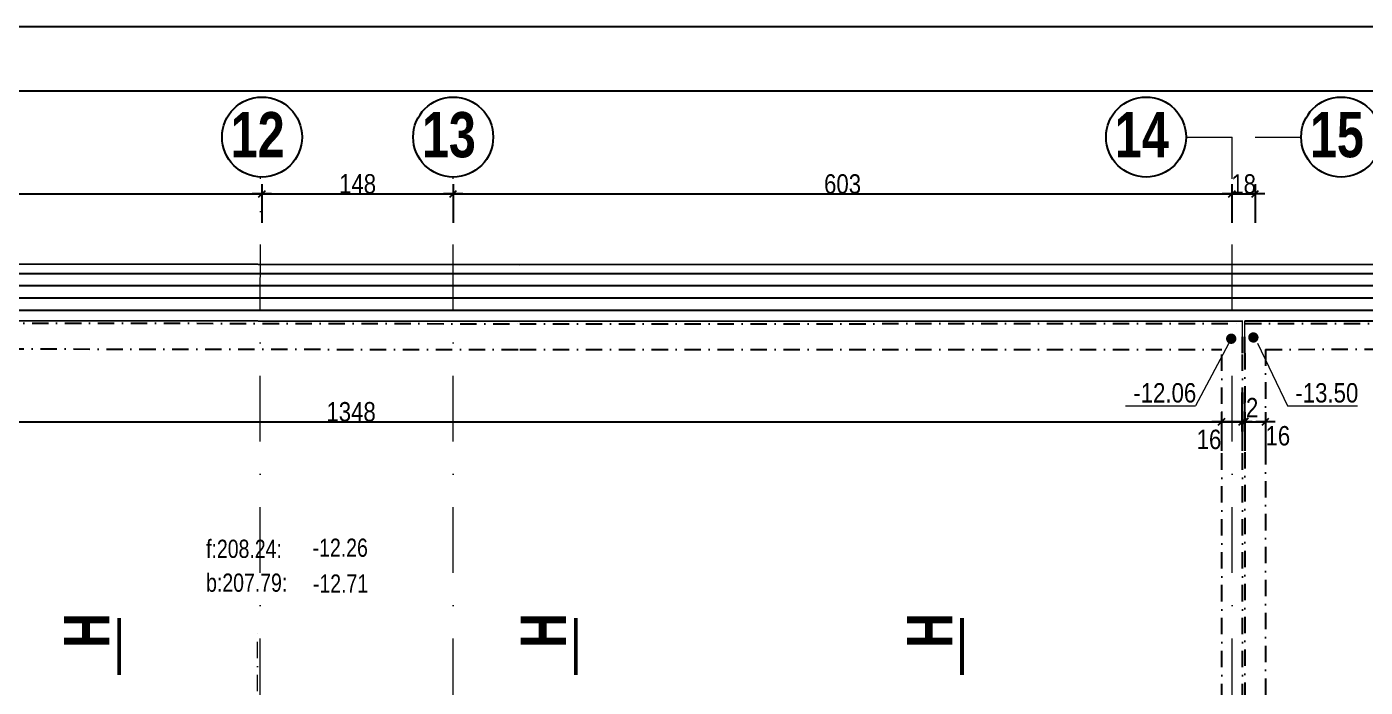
# Model space of a CAD drawing. Header units: millimetres. Extents: x 0 to 22237, y -21919 to -17719.
# Drawn here: x 20367 to 21403, y -18230 to -17719 of the extents above; entities that cross this region are included whole.
import ezdxf
from ezdxf.enums import TextEntityAlignment as Align

# ---------------------------------------------------------------- set-up
doc = ezdxf.new("R2010")
doc.units = ezdxf.units.MM
doc.linetypes.add('TIRETPT2', pattern=[12.7, 6.35, -3.175, 0, -3.175])
doc.linetypes.add('TIRETPTX2', pattern=[50.8, 25.4, -12.7, 0, -12.7])
for name, color, linetype in [('01-Cad  2', 1, 'Continuous'), ('01_cote_gen', 4, 'Continuous'), ('01_linteaux', 2, 'Continuous'), ('01_poch_murs', 253, 'Continuous'), ('01_texte', 230, 'Continuous'), ('AA_COTES', 2, 'Continuous')]:
    doc.layers.add(name, color=color, linetype=linetype)
doc.layers.add('01_PIEUX', color=5, linetype='Continuous', lineweight=60)
doc.layers.add('01_tram_axes', color=2, linetype='TIRETPTX2', lineweight=9)
doc.styles.add('Arial Narrow', font='ARIALN.TTF')
doc.styles.add('Eurostile', font='')
doc.styles.add('impact', font='impact.ttf')
doc.styles.add('STYLE2', font='ARIALN.TTF')
doc.styles.get('Eurostile').set_extended_font_data('Eurostile')
doc.dimstyles.new('JB50', dxfattribs={"dimscale": 0.1, "dimtxt": 150, "dimasz": 15, "dimexe": 0.1, "dimexo": 0.1, "dimgap": 0.09, "dimtad": 1, "dimdec": 1, "dimdsep": 46, "dimtxsty": 'STYLE2', "dimblk1": 'BOND_G', "dimblk2": 'BOND_D', "dimsah": 1, "dimcen": 1.5, "dimdle": 0.01, "dimse1": 1, "dimse2": 1, "dimclrd": 4, "dimclre": 2, "dimclrt": 6, "dimazin": 2, "dimtfac": 2.333333, "dimtdec": 1, "dimtix": 1, "dimtmove": 2, "dimatfit": 3, "dimldrblk": 'BOND_G', "dimfxl": 1, "dimtolj": 1, "dimtzin": 0, "dimarcsym": 0})
pattern_1 = [(180, (2504.089, -18786.225), (-2e-15, -9.525), [])]

# ---------------------------------------------------------------- blocks, each defined once
blk = doc.blocks.new('BOND_G')
at = {"layer": 'AA_COTES', "color": 0}
for p, q in [((0, -5), (0, 15)), ((5, 0), (-5, 0)), ((1.77, 1.77), (-1.77, -1.77))]:
    blk.add_line(p, q, dxfattribs=at)
blk = doc.blocks.new('BOND_D')
at = {"layer": 'AA_COTES', "color": 0}
for p, q in [((5, 0), (-5, 0)), ((-1.77, -1.77), (1.77, 1.77)), ((0, 5), (0, -15))]:
    blk.add_line(p, q, dxfattribs=at)
blk = doc.blocks.new('*D1646')
at = {"layer": '01_cote_gen', "color": 4, "lineweight": -2, "transparency": 16777216}
blk.add_line((20550.2, -17848.4), (20695.2, -17848.4), dxfattribs=at)
at = {"layer": 'Defpoints', "color": 0, "transparency": 16777216}
for p in [(20696.7, -17848.4), (20548.7, -17880.8), (20696.7, -17880.8)]:
    blk.add_point(p, dxfattribs=at)
at = {"layer": '01_cote_gen', "color": 4, "lineweight": -2, "transparency": 16777216, "xscale": 1.5, "yscale": 1.5, "zscale": 1.5, "rotation": 180}
blk.add_blockref('BOND_G', (20548.7, -17848.4), dxfattribs=at)
at = {"layer": '01_cote_gen', "color": 4, "lineweight": -2, "transparency": 16777216, "xscale": 1.5, "yscale": 1.5, "zscale": 1.5}
blk.add_blockref('BOND_D', (20696.7, -17848.4), dxfattribs=at)
at = {"layer": '01_cote_gen', "color": 6, "transparency": 16777216, "insert": (20622.7, -17840.7), "char_height": 15, "attachment_point": 5, "style": 'STYLE2'}
blk.add_mtext('\\A1;148', dxfattribs=at)
blk = doc.blocks.new('*D1647')
at = {"layer": '01_cote_gen', "color": 4, "lineweight": -2, "transparency": 16777216}
blk.add_line((19935.2, -17848.4), (20547.2, -17848.4), dxfattribs=at)
at = {"layer": 'Defpoints', "color": 0, "transparency": 16777216}
for p in [(19933.7, -17803.4), (20548.7, -17826.3), (20548.7, -17848.4)]:
    blk.add_point(p, dxfattribs=at)
at = {"layer": '01_cote_gen', "color": 4, "lineweight": -2, "transparency": 16777216, "xscale": 1.5, "yscale": 1.5, "zscale": 1.5, "rotation": 180}
blk.add_blockref('BOND_G', (19933.7, -17848.4), dxfattribs=at)
at = {"layer": '01_cote_gen', "color": 4, "lineweight": -2, "transparency": 16777216, "xscale": 1.5, "yscale": 1.5, "zscale": 1.5}
blk.add_blockref('BOND_D', (20548.7, -17848.4), dxfattribs=at)
at = {"layer": '01_cote_gen', "color": 6, "transparency": 16777216, "insert": (20241.2, -17840.7), "char_height": 15, "attachment_point": 5, "style": 'STYLE2'}
blk.add_mtext('\\A1;615', dxfattribs=at)
blk = doc.blocks.new('*D1651')
at = {"layer": '01_cote_gen', "color": 4, "lineweight": -2, "transparency": 16777216}
blk.add_line((20698.2, -17848.4), (21298.2, -17848.4), dxfattribs=at)
at = {"layer": 'Defpoints', "color": 0, "transparency": 16777216}
for p in [(21299.7, -17848.4), (21299.7, -17848.5), (20696.7, -17872.5)]:
    blk.add_point(p, dxfattribs=at)
at = {"layer": '01_cote_gen', "color": 4, "lineweight": -2, "transparency": 16777216, "xscale": 1.5, "yscale": 1.5, "zscale": 1.5, "rotation": 180}
blk.add_blockref('BOND_G', (20696.7, -17848.4), dxfattribs=at)
at = {"layer": '01_cote_gen', "color": 4, "lineweight": -2, "transparency": 16777216, "xscale": 1.5, "yscale": 1.5, "zscale": 1.5}
blk.add_blockref('BOND_D', (21299.7, -17848.4), dxfattribs=at)
at = {"layer": '01_cote_gen', "color": 6, "transparency": 16777216, "insert": (20998.2, -17840.8), "char_height": 15, "attachment_point": 5, "style": 'STYLE2'}
blk.add_mtext('\\A1;603', dxfattribs=at)
blk = doc.blocks.new('*D1652')
at = {"layer": '01_cote_gen', "color": 4, "lineweight": -2, "transparency": 16777216}
blk.add_line((21301.2, -17848.4), (21316.2, -17848.4), dxfattribs=at)
at = {"layer": 'Defpoints', "color": 0, "transparency": 16777216}
for p in [(21317.7, -17848.4), (21317.7, -17855.6), (21299.7, -17872.7)]:
    blk.add_point(p, dxfattribs=at)
at = {"layer": '01_cote_gen', "color": 4, "lineweight": -2, "transparency": 16777216, "xscale": 1.5, "yscale": 1.5, "zscale": 1.5, "rotation": 180}
blk.add_blockref('BOND_G', (21299.7, -17848.4), dxfattribs=at)
at = {"layer": '01_cote_gen', "color": 4, "lineweight": -2, "transparency": 16777216, "xscale": 1.5, "yscale": 1.5, "zscale": 1.5}
blk.add_blockref('BOND_D', (21317.7, -17848.4), dxfattribs=at)
at = {"layer": '01_cote_gen', "color": 6, "transparency": 16777216, "insert": (21308.7, -17840.8), "char_height": 15, "attachment_point": 5, "style": 'STYLE2'}
blk.add_mtext('\\A1;18', dxfattribs=at)
blk = doc.blocks.new('*D1728')
at = {"layer": '01_cote_gen', "color": 4, "lineweight": -2, "transparency": 16777216}
blk.add_line((19945.2, -18024.8), (21290.2, -18024.8), dxfattribs=at)
at = {"layer": 'Defpoints', "color": 0, "transparency": 16777216}
for p in [(21291.7, -18024.8), (19943.7, -18067.9), (21291.7, -18067.9)]:
    blk.add_point(p, dxfattribs=at)
at = {"layer": '01_cote_gen', "color": 4, "lineweight": -2, "transparency": 16777216, "xscale": 1.5, "yscale": 1.5, "zscale": 1.5, "rotation": 180}
blk.add_blockref('BOND_G', (19943.7, -18024.8), dxfattribs=at)
at = {"layer": '01_cote_gen', "color": 4, "lineweight": -2, "transparency": 16777216, "xscale": 1.5, "yscale": 1.5, "zscale": 1.5}
blk.add_blockref('BOND_D', (21291.7, -18024.8), dxfattribs=at)
at = {"layer": '01_cote_gen', "color": 6, "lineweight": 0, "transparency": 16777216, "insert": (20617.7, -18017.2), "char_height": 15, "attachment_point": 5, "style": 'STYLE2'}
blk.add_mtext('\\A1;1348', dxfattribs=at)
blk = doc.blocks.new('*D1729')
at = {"layer": '01_cote_gen', "color": 4, "lineweight": -2, "transparency": 16777216}
blk.add_line((21293.2, -18024.8), (21306.2, -18024.8), dxfattribs=at)
at = {"layer": 'Defpoints', "color": 0, "transparency": 16777216}
for p in [(21307.7, -18024.8), (21291.7, -18072.4), (21307.7, -18072.4)]:
    blk.add_point(p, dxfattribs=at)
at = {"layer": '01_cote_gen', "color": 4, "lineweight": -2, "transparency": 16777216, "xscale": 1.5, "yscale": 1.5, "zscale": 1.5, "rotation": 180}
blk.add_blockref('BOND_G', (21291.7, -18024.8), dxfattribs=at)
at = {"layer": '01_cote_gen', "color": 4, "lineweight": -2, "transparency": 16777216, "xscale": 1.5, "yscale": 1.5, "zscale": 1.5}
blk.add_blockref('BOND_D', (21307.7, -18024.8), dxfattribs=at)
at = {"layer": '01_cote_gen', "color": 6, "lineweight": 0, "transparency": 16777216, "insert": (21281.9, -18038.6), "char_height": 15, "attachment_point": 5, "style": 'STYLE2'}
blk.add_mtext('\\A1;16', dxfattribs=at)
blk = doc.blocks.new('*D1730')
at = {"layer": '01_cote_gen', "color": 4, "lineweight": -2, "transparency": 16777216}
for p, q in [((21306.2, -18024.8), (21304.7, -18024.8)), ((21307.7, -18024.8), (21309.7, -18024.8)), ((21311.2, -18024.8), (21312.7, -18024.8))]:
    blk.add_line(p, q, dxfattribs=at)
at = {"layer": 'Defpoints', "color": 0, "transparency": 16777216}
for p in [(21309.7, -18024.8), (21307.7, -18038.9), (21309.7, -18038.9)]:
    blk.add_point(p, dxfattribs=at)
at = {"layer": '01_cote_gen', "color": 4, "lineweight": -2, "transparency": 16777216, "xscale": 1.5, "yscale": 1.5, "zscale": 1.5}
blk.add_blockref('BOND_G', (21307.7, -18024.8), dxfattribs=at)
at = {"layer": '01_cote_gen', "color": 4, "lineweight": -2, "transparency": 16777216, "xscale": 1.5, "yscale": 1.5, "zscale": 1.5, "rotation": 180}
blk.add_blockref('BOND_D', (21309.7, -18024.8), dxfattribs=at)
at = {"layer": '01_cote_gen', "color": 6, "lineweight": 0, "transparency": 16777216, "insert": (21315.3, -18013.9), "char_height": 15, "attachment_point": 5, "style": 'STYLE2'}
blk.add_mtext('\\A1;2', dxfattribs=at)
blk = doc.blocks.new('*D1731')
at = {"layer": '01_cote_gen', "color": 4, "lineweight": -2, "transparency": 16777216}
blk.add_line((21311.2, -18024.8), (21324.2, -18024.8), dxfattribs=at)
at = {"layer": 'Defpoints', "color": 0, "transparency": 16777216}
for p in [(21325.7, -18024.8), (21309.7, -18036.7), (21325.7, -18036.7)]:
    blk.add_point(p, dxfattribs=at)
at = {"layer": '01_cote_gen', "color": 4, "lineweight": -2, "transparency": 16777216, "xscale": 1.5, "yscale": 1.5, "zscale": 1.5, "rotation": 180}
blk.add_blockref('BOND_G', (21309.7, -18024.8), dxfattribs=at)
at = {"layer": '01_cote_gen', "color": 4, "lineweight": -2, "transparency": 16777216, "xscale": 1.5, "yscale": 1.5, "zscale": 1.5}
blk.add_blockref('BOND_D', (21325.7, -18024.8), dxfattribs=at)
at = {"layer": '01_cote_gen', "color": 6, "lineweight": 0, "transparency": 16777216, "insert": (21335.2, -18035.8), "char_height": 15, "attachment_point": 5, "style": 'STYLE2'}
blk.add_mtext('\\A1;16', dxfattribs=at)

msp = doc.modelspace()

# ---------------------------------------------------------------- hatches: boundary and pattern name
at = {"layer": '01_poch_murs'}
h = msp.add_hatch(dxfattribs=at)
h.set_pattern_fill('ANSI31', color=256, scale=3, angle=135)
h.set_pattern_definition([(180, (2504.089, -18786.225), (-2e-15, -9.525), [])])
h.paths.add_polyline_path([(17697.14, -17902.47), (17118.14, -17904.97), (17118.14, -17946.69), (17491.19, -17944.06), (17697.14, -17943.64)])
h.paths.add_polyline_path([(17715.14, -17902.39), (17697.14, -17902.47), (17697.14, -17943.64), (17715.14, -17943.6)])
h.paths.add_polyline_path([(18294.14, -17901.25), (18067.19, -17900.87), (17715.14, -17902.39), (17715.14, -17943.6), (17999.19, -17943.02), (18294.14, -17943.02)])
h.paths.add_polyline_path([(18573.74, -17901.73), (18294.14, -17901.25), (18294.14, -17943.02), (18573.74, -17943.02)])
h.paths.add_polyline_path([(19119.74, -17902.65), (18573.74, -17901.73), (18573.74, -17943.02), (18834.36, -17943.02), (19119.74, -17943.96)])
h.paths.add_polyline_path([(19653.74, -17903.55), (19119.74, -17902.65), (19119.74, -17943.96), (19653.74, -17945.72)])
h.paths.add_polyline_path([(19933.74, -17904.03), (19653.74, -17903.55), (19653.74, -17945.72), (19672.09, -17945.78), (19933.74, -17945.59)])
h.paths.add_polyline_path([(20549.04, -17905.07), (19933.74, -17904.03), (19933.74, -17945.59), (20549.04, -17945.14)])
h.paths.add_polyline_path([(20696.74, -17905.32), (20549.04, -17905.07), (20549.04, -17945.14), (20696.74, -17945.03)])
h.paths.add_polyline_path([(21299.74, -17904.89), (20910.8, -17905.68), (20696.74, -17905.32), (20696.74, -17945.03), (20748.39, -17944.99), (21299.74, -17944.79)])
h.paths.add_polyline_path([(21317.74, -17904.85), (21299.74, -17904.89), (21299.74, -17944.79), (21317.74, -17944.79)])
h.paths.add_polyline_path([(19362, -17934.43), (19525.76, -17934.43), (19525.76, -17911.16), (19362, -17911.16)], flags=24)
h.paths.add_polyline_path([(22073.21, -17934.43), (22236.97, -17934.43), (22236.97, -17911.16), (22073.21, -17911.16)], flags=24)
h.paths.add_polyline_path([(21640.16, -17944.67), (21640.16, -17904.19), (21317.74, -17904.85), (21317.74, -17944.79)])
h = msp.add_hatch(dxfattribs=at)
h.set_pattern_fill('ANSI31', color=256, scale=3, angle=135)
h.set_pattern_definition([(180, (2504.089, -18786.225), (-2e-15, -9.525), [])])
h.paths.add_polyline_path([(17697.14, -17902.47), (17118.14, -17904.97), (17118.14, -17946.69), (17491.19, -17944.06), (17697.14, -17943.64)])
h.paths.add_polyline_path([(17715.14, -17902.39), (17697.14, -17902.47), (17697.14, -17943.64), (17715.14, -17943.6)])
h.paths.add_polyline_path([(18294.14, -17901.25), (18067.19, -17900.87), (17715.14, -17902.39), (17715.14, -17943.6), (17999.19, -17943.02), (18294.14, -17943.02)])
h.paths.add_polyline_path([(18573.74, -17901.73), (18294.14, -17901.25), (18294.14, -17943.02), (18573.74, -17943.02)])
h.paths.add_polyline_path([(19119.74, -17902.65), (18573.74, -17901.73), (18573.74, -17943.02), (18834.36, -17943.02), (19119.74, -17943.96)])
h.paths.add_polyline_path([(19653.74, -17903.55), (19119.74, -17902.65), (19119.74, -17943.96), (19653.74, -17945.72)])
h.paths.add_polyline_path([(19933.74, -17904.03), (19653.74, -17903.55), (19653.74, -17945.72), (19672.09, -17945.78), (19933.74, -17945.59)])
h.paths.add_polyline_path([(20549.04, -17905.07), (19933.74, -17904.03), (19933.74, -17945.59), (20549.04, -17945.14)])
h.paths.add_polyline_path([(20696.74, -17905.32), (20549.04, -17905.07), (20549.04, -17945.14), (20696.74, -17945.03)])
h.paths.add_polyline_path([(21299.74, -17904.89), (20910.8, -17905.68), (20696.74, -17905.32), (20696.74, -17945.03), (20748.39, -17944.99), (21299.74, -17944.79)])
h.paths.add_polyline_path([(21317.74, -17904.85), (21299.74, -17904.89), (21299.74, -17944.79), (21317.74, -17944.79)])
h.paths.add_polyline_path([(19362, -17934.43), (19525.76, -17934.43), (19525.76, -17911.16), (19362, -17911.16)], flags=24)
h.paths.add_polyline_path([(22073.21, -17934.43), (22236.97, -17934.43), (22236.97, -17911.16), (22073.21, -17911.16)], flags=24)
h.paths.add_polyline_path([(21640.16, -17944.67), (21640.16, -17904.19), (21317.74, -17904.85), (21317.74, -17944.79)])
h = msp.add_hatch(dxfattribs=at)
h.set_pattern_fill('ANSI31', color=256, scale=3, angle=135)
h.set_pattern_definition(pattern_1)
h.paths.add_polyline_path([(17697.14, -17902.47), (17118.14, -17904.97), (17118.14, -17946.69), (17491.19, -17944.06), (17697.14, -17943.64)])
h.paths.add_polyline_path([(17715.14, -17902.39), (17697.14, -17902.47), (17697.14, -17943.64), (17715.14, -17943.6)])
h.paths.add_polyline_path([(18294.14, -17901.25), (18067.19, -17900.87), (17715.14, -17902.39), (17715.14, -17943.6), (17999.19, -17943.02), (18294.14, -17943.02)])
h.paths.add_polyline_path([(18573.74, -17901.73), (18294.14, -17901.25), (18294.14, -17943.02), (18573.74, -17943.02)])
h.paths.add_polyline_path([(19119.74, -17902.65), (18573.74, -17901.73), (18573.74, -17943.02), (18834.36, -17943.02), (19119.74, -17943.96)])
h.paths.add_polyline_path([(19653.74, -17903.55), (19119.74, -17902.65), (19119.74, -17943.96), (19653.74, -17945.72)])
h.paths.add_polyline_path([(19933.74, -17904.03), (19653.74, -17903.55), (19653.74, -17945.72), (19672.09, -17945.78), (19933.74, -17945.59)])
h.paths.add_polyline_path([(20549.04, -17905.07), (19933.74, -17904.03), (19933.74, -17945.59), (20549.04, -17945.14)])
h.paths.add_polyline_path([(20696.74, -17905.32), (20549.04, -17905.07), (20549.04, -17945.14), (20696.74, -17945.03)])
h.paths.add_polyline_path([(21299.74, -17904.89), (20910.8, -17905.68), (20696.74, -17905.32), (20696.74, -17945.03), (20748.39, -17944.99), (21299.74, -17944.79)])
h.paths.add_polyline_path([(21317.74, -17904.85), (21299.74, -17904.89), (21299.74, -17944.79), (21317.74, -17944.79)])
h.paths.add_polyline_path([(19362, -17934.43), (19525.76, -17934.43), (19525.76, -17911.16), (19362, -17911.16)], flags=24)
h.paths.add_polyline_path([(22073.21, -17934.43), (22236.97, -17934.43), (22236.97, -17911.16), (22073.21, -17911.16)], flags=24)
h.paths.add_polyline_path([(21640.16, -17944.67), (21640.16, -17904.19), (21317.74, -17904.85), (21317.74, -17944.79)])
h = msp.add_hatch(dxfattribs=at)
h.set_pattern_fill('ANSI31', color=256, scale=3, angle=135)
h.set_pattern_definition(pattern_1)
h.paths.add_polyline_path([(17697.14, -17902.47), (17118.14, -17904.97), (17118.14, -17946.69), (17491.19, -17944.06), (17697.14, -17943.64)])
h.paths.add_polyline_path([(17715.14, -17902.39), (17697.14, -17902.47), (17697.14, -17943.64), (17715.14, -17943.6)])
h.paths.add_polyline_path([(18294.14, -17901.25), (18067.19, -17900.87), (17715.14, -17902.39), (17715.14, -17943.6), (17999.19, -17943.02), (18294.14, -17943.02)])
h.paths.add_polyline_path([(18573.74, -17901.73), (18294.14, -17901.25), (18294.14, -17943.02), (18573.74, -17943.02)])
h.paths.add_polyline_path([(19119.74, -17902.65), (18573.74, -17901.73), (18573.74, -17943.02), (18834.36, -17943.02), (19119.74, -17943.96)])
h.paths.add_polyline_path([(19653.74, -17903.55), (19119.74, -17902.65), (19119.74, -17943.96), (19653.74, -17945.72)])
h.paths.add_polyline_path([(19933.74, -17904.03), (19653.74, -17903.55), (19653.74, -17945.72), (19672.09, -17945.78), (19933.74, -17945.59)])
h.paths.add_polyline_path([(20549.04, -17905.07), (19933.74, -17904.03), (19933.74, -17945.59), (20549.04, -17945.14)])
h.paths.add_polyline_path([(20696.74, -17905.32), (20549.04, -17905.07), (20549.04, -17945.14), (20696.74, -17945.03)])
h.paths.add_polyline_path([(21299.74, -17904.89), (20910.8, -17905.68), (20696.74, -17905.32), (20696.74, -17945.03), (20748.39, -17944.99), (21299.74, -17944.79)])
h.paths.add_polyline_path([(21317.74, -17904.85), (21299.74, -17904.89), (21299.74, -17944.79), (21317.74, -17944.79)])
h.paths.add_polyline_path([(19362, -17934.43), (19525.76, -17934.43), (19525.76, -17911.16), (19362, -17911.16)], flags=24)
h.paths.add_polyline_path([(22073.21, -17934.43), (22236.97, -17934.43), (22236.97, -17911.16), (22073.21, -17911.16)], flags=24)
h.paths.add_polyline_path([(21640.16, -17944.67), (21640.16, -17904.19), (21317.74, -17904.85), (21317.74, -17944.79)])

# ---------------------------------------------------------------- linework, layer by layer
at = {"layer": '01-Cad  2'}
for p, q in [((21690.16, -17718.97), (11550.16, -17718.97)), ((21640.16, -17768.97), (11600.16, -17768.97))]:
    msp.add_line(p, q, dxfattribs=at)
at = {"layer": '01_cote_gen', "color": 2, "linetype": 'TIRETPT2', "ltscale": 2}
for p, q in [((17999.19, -17945.02), (20748.4, -17948.99)), ((21307.74, -17971.79), (21307.73, -17946.79)), ((21309.74, -17971.79), (21309.73, -17946.79)), ((20748.4, -17948.99), (21307.74, -17948.79)), ((21309.73, -17948.79), (21640.16, -17948.67)), ((19943.74, -17967.83), (20748.4, -17968.99)), ((20748.4, -17968.99), (21291.74, -17968.8)), ((21291.74, -18316.96), (21291.74, -17968.8)), ((21307.74, -18316.96), (21307.74, -17966.79)), ((21325.74, -17968.78), (21640.16, -17968.67)), ((21325.74, -17968.78), (21325.74, -18516.96)), ((21309.74, -17971.79), (21309.74, -18516.96))]:
    msp.add_line(p, q, dxfattribs=at)
at = {"layer": '01_linteaux'}
for p, q in [((18067.19, -17900.87), (20748.38, -17902.99)), ((20748.38, -17902.99), (21640.16, -17902.67)), ((17999.19, -17943.02), (20748.4, -17946.99)), ((20748.4, -17946.99), (21307.74, -17946.79)), ((21309.73, -17946.79), (21640.16, -17946.67))]:
    msp.add_line(p, q, dxfattribs=at)
at = {"layer": '01_PIEUX', "linetype": 'Continuous', "lineweight": 5}
for p, q in [((21307.74, -17971.79), (21307.73, -17946.79)), ((21309.74, -17971.79), (21309.73, -17946.79))]:
    msp.add_line(p, q, dxfattribs=at)
at = {"layer": '01_texte', "lineweight": 0}
for p, q in [((21299.11, -17960.56), (21271.49, -18012.56)), ((21319.42, -17964), (21342.62, -18012.56)), ((21217.17, -18012.56), (21271.49, -18012.56)), ((21342.62, -18012.56), (21396.94, -18012.56))]:
    msp.add_line(p, q, dxfattribs=at)
at = {"layer": '01_texte', "lineweight": 0, "const_width": 4}
for points in [[(21297.11, -17960.56, 1), (21301.11, -17960.56, 1)], [(21314.27, -17959.58, 1), (21318.27, -17959.58, 1)]]:
    msp.add_lwpolyline(points, format="xyb", close=True, dxfattribs=at)
at = {"layer": '01_texte', "const_width": 3}
for points in [[(20438.12, -18176.82), (20438.12, -18221.07)], [(20791.68, -18176.82), (20791.68, -18221.07)], [(21090.71, -18176.82), (21090.71, -18221.07)]]:
    msp.add_lwpolyline(points, dxfattribs=at)
at = {"layer": '01_texte'}
for centre in [(20548.74, -17804.39), (20696.74, -17804.39), (21233.22, -17804.39), (21384.25, -17804.39)]:
    msp.add_circle(centre, 30.98, dxfattribs=at)
at = {"layer": '01_tram_axes', "ltscale": 2}
for p, q in [((21264.21, -17804.39), (21299.74, -17804.39)), ((21317.74, -17804.39), (21353.27, -17804.39))]:
    msp.add_line(p, q, dxfattribs=at)
at = {"layer": '01_tram_axes', "color": 253, "ltscale": 2}
for p, q in [((21299.74, -21294.42), (21299.74, -17804.39)), ((20547.25, -21294.42), (20547.43, -17835.37)), ((20696.74, -21294.42), (20696.74, -17835.37))]:
    msp.add_line(p, q, dxfattribs=at)
at = {"layer": '01_tram_axes', "ltscale": 0.5}
msp.add_line((20545.22, -18564.92), (20545.22, -18182.92), dxfattribs=at)

# ---------------------------------------------------------------- texts
at = {"layer": '01_texte', "style": 'impact'}
for s, p in [('12', (20545.4, -17802.51)), ('13', (20693.4, -17802.51)), ('14', (21229.89, -17802.51)), ('15', (21380.91, -17802.51))]:
    msp.add_text(s, height=35, dxfattribs=at).set_placement(p, align=Align.MIDDLE_CENTER)
at = {"layer": '01_texte', "style": 'Arial Narrow'}
for s, p in [('-12.06', (21223.32, -18009.94)), ('-13.50', (21348.78, -18009.94))]:
    msp.add_text(s, height=15, rotation=0, dxfattribs=at).set_placement(p)
at = {"layer": '01_texte', "style": 'Eurostile', "width": 0.8}
for s, p in [('f:208.24:', (20505.42, -18130.28)), ('-12.26', (20587.91, -18129.43)), ('b:207.79:', (20505.42, -18156.5)), ('-12.71', (20588.13, -18157.22))]:
    msp.add_text(s, height=14.097, rotation=0, dxfattribs=at).set_placement(p)
at = {"layer": '01_texte', "style": 'impact'}
for p in [(20440.97, -18186.48), (20794.53, -18186.48), (21093.57, -18186.48)]:
    msp.add_text('H', height=35, rotation=90, dxfattribs=at).set_placement(p, align=Align.BOTTOM_CENTER)

# ---------------------------------------------------------------- dimensions: what is measured, and where the dimension line sits
at = {"layer": '01_cote_gen'}
for base, p1, p2, picture, middle in [((20548.74, -17848.39), (19933.74, -17803.44), (20548.74, -17826.27), '*D1647', (20241.24, -17840.72)), ((20696.74, -17848.39), (20548.74, -17880.82), (20696.74, -17880.82), '*D1646', (20622.74, -17840.72)), ((21299.74, -17848.45), (20696.74, -17872.47), (21299.74, -17848.5), '*D1651', (20998.24, -17840.78)), ((21317.74, -17848.45), (21299.74, -17872.72), (21317.74, -17855.58), '*D1652', (21308.74, -17840.78))]:
    dim = msp.add_linear_dim(base=base, p1=p1, p2=p2, dimstyle='JB50', dxfattribs=at)
    dim.commit()
    dim.dimension.update_dxf_attribs({"geometry": picture, "text_midpoint": middle})
at = {"layer": '01_cote_gen', "lineweight": 0}
dim = msp.add_linear_dim(base=(21291.74, -18024.84), p1=(19943.74, -18067.9), p2=(21291.74, -18067.9), dimstyle='JB50', dxfattribs=at)
dim.commit()
dim.dimension.update_dxf_attribs({"geometry": '*D1728', "text_midpoint": (20617.74, -18017.17)})
for base, p1, p2, picture, middle in [((21309.74, -18024.84), (21307.74, -18038.91), (21309.74, -18038.91), '*D1730', (21315.35, -18013.9)), ((21307.74, -18024.84), (21291.74, -18072.44), (21307.74, -18072.44), '*D1729', (21281.86, -18038.62)), ((21325.74, -18024.84), (21309.74, -18036.74), (21325.74, -18036.74), '*D1731', (21335.17, -18035.82))]:
    dim = msp.add_linear_dim(base=base, p1=p1, p2=p2, dimstyle='JB50', dxfattribs=at)
    dim.commit()
    dim.dimension.update_dxf_attribs({"geometry": picture, "text_midpoint": middle, "dimtype": 160})

doc.saveas('drawing.dxf')
